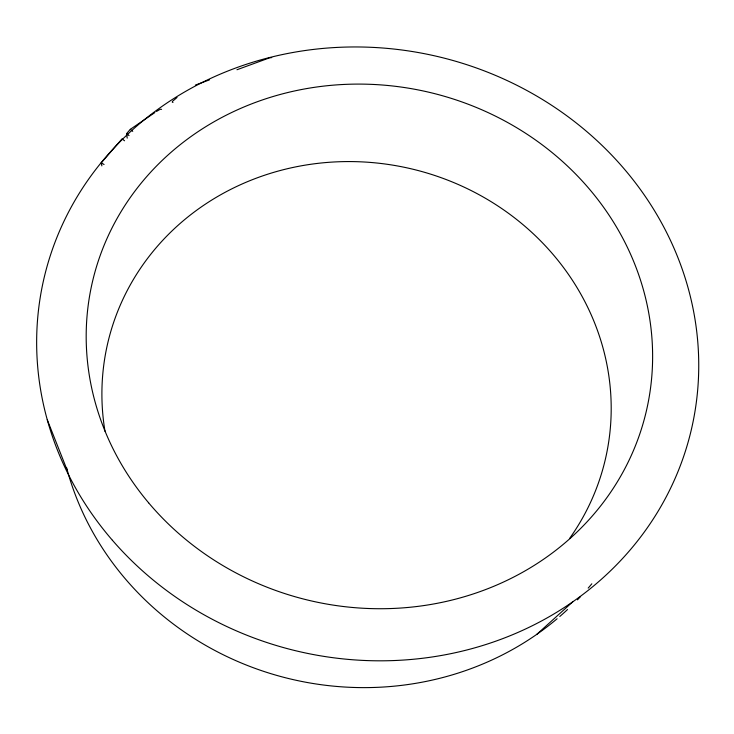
<?xml version="1.0" encoding="UTF-8"?>
<svg xmlns="http://www.w3.org/2000/svg" width="734" height="734" viewBox="0 0 734 734"><rect width="100%" height="100%" fill="white"/><g stroke="black" fill="none" stroke-linecap="round" stroke-linejoin="round"><path stroke-width="1.1" d="M101.852 165.893L101.283 162.82L122.028 138.864L124.569 140.781M127.221 138.139L126.569 133.634L130.313 129.331L154.837 112.586M536.866 634.295L572.731 601.834M177.032 97.494L172.518 101.32L172.261 102.09L172.985 102.485M156.544 111.421L160.214 109.274L161.581 109.357M195.372 85.08L209.456 79.868M236.963 69.748L269.516 57.858L271.736 57.591M101.283 162.82L104.063 164.517M126.569 133.634L129.046 135.607M130.313 129.331L132.744 131.34M47.251 419.738L67.464 470.925M591.824 583.805A298.554 279.232 13.2 0 1 588.182 588.099M580.576 596.54A298.554 279.232 13.2 0 1 577.419 599.852M567.538 609.523A298.554 279.232 13.2 0 1 559.776 616.496M557.124 618.753A298.554 279.232 13.2 0 1 66.574 467.622M104.99 431.271A255.496 238.733 13.2 0 1 410.049 168.545A255.496 238.733 13.2 0 1 569.63 538.417M148.635 502.827A284.397 261.056 13.2 0 0 633.442 450.557A284.397 261.056 13.2 0 0 326.144 85.832A284.397 261.056 13.2 0 0 148.635 502.827M112.403 540.261A332.401 305.472 13.2 0 0 677.867 471.889A332.401 305.472 13.2 0 0 312.84 49.499A332.401 305.472 13.2 0 0 112.403 540.261"/></g></svg>
